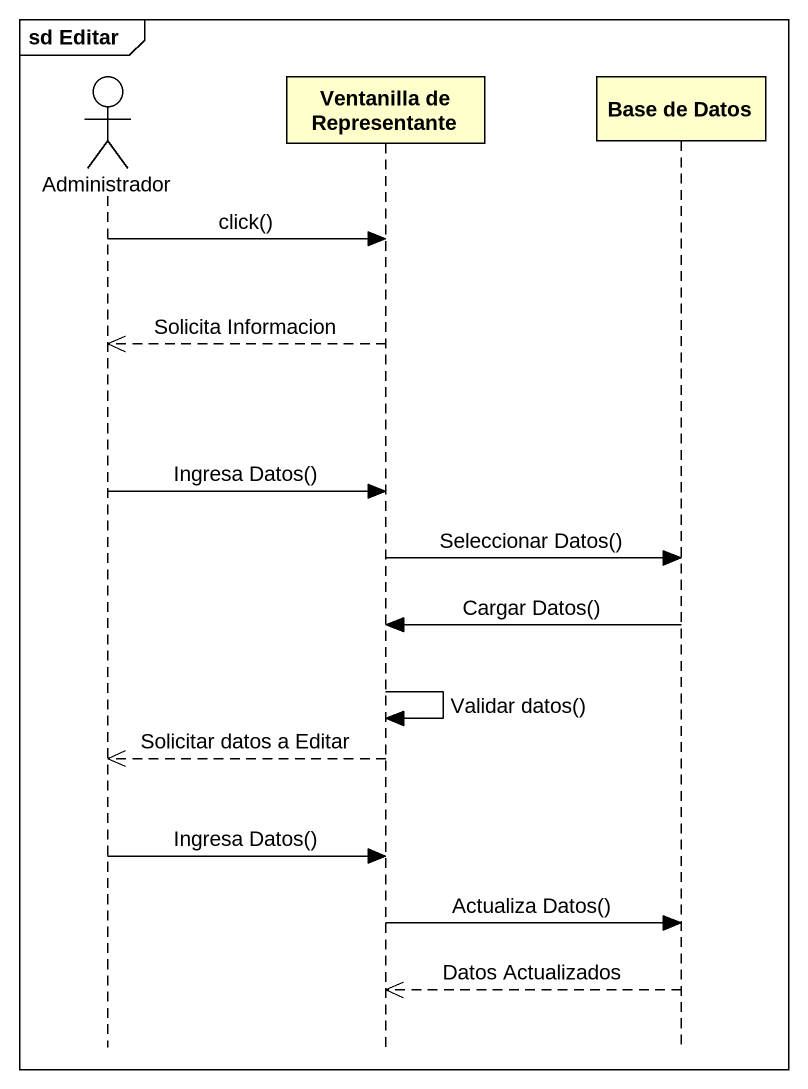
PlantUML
@startuml
mainframe sd Editar
hide footbox
actor Administrador
participant "Ventanilla de Representante" as Ventanilla_de_Representante
participant "Base de Datos" as Base_de_Datos

Administrador -> Ventanilla_de_Representante : click()
Ventanilla_de_Representante -->> Administrador : Solicita Informacion
Administrador -> Ventanilla_de_Representante : Ingresa Datos()
Ventanilla_de_Representante -> Base_de_Datos : Seleccionar Datos()
Base_de_Datos -> Ventanilla_de_Representante : Cargar Datos()
Ventanilla_de_Representante -> Ventanilla_de_Representante : Validar datos()
Ventanilla_de_Representante -->> Administrador : Solicitar datos a Editar
Administrador -> Ventanilla_de_Representante : Ingresa Datos()
Ventanilla_de_Representante -> Base_de_Datos : Actualiza Datos()
Base_de_Datos -->> Ventanilla_de_Representante : Datos Actualizados
@enduml
